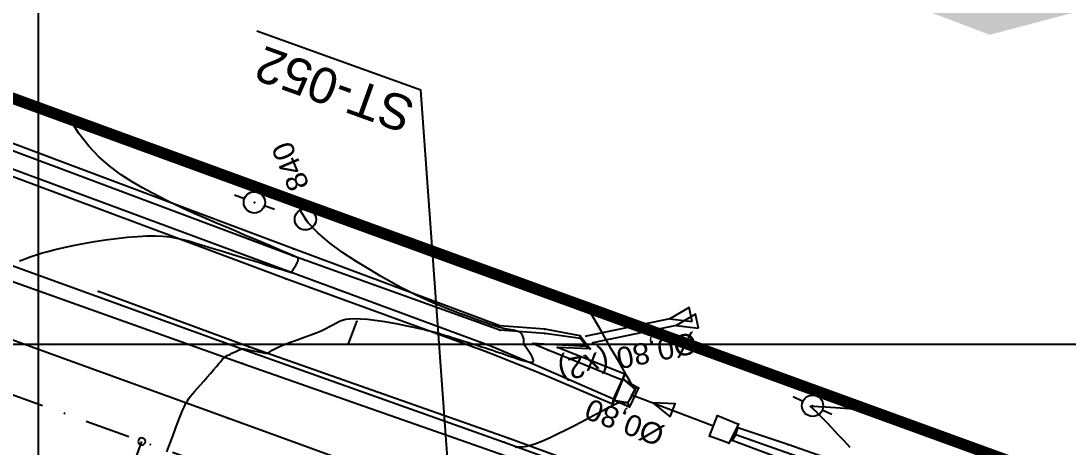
# Model space of a CAD drawing. Header units: metres. Extents: x 820373 to 834957, y 7564678 to 7566875.
# Drawn here: x 821598.8 to 821672.5, y 7564892.8 to 7564922.7 of the extents above; entities that cross this region are included whole.
import ezdxf
from ezdxf.enums import TextEntityAlignment as Align

# ---------------------------------------------------------------- set-up
doc = ezdxf.new("R2010")
doc.units = ezdxf.units.M
doc.linetypes.add('XREF_GEO$0$DASHDOT', pattern=[25.4, 12.7, -6.35, 0, -6.35])
doc.linetypes.add('XREF_GEO$0$DIVIDE', pattern=[1.25, 0.5, -0.25, 0, -0.25, 0, -0.25])
for name, color, linetype in [('P-MALHA-IMPAR', 1, 'Continuous'), ('XREF_GEO$0$F-HZ-EIXO', 42, 'XREF_GEO$0$DASHDOT'), ('XREF_GEO$0$F-HZ-FAIXA-DOMINIO-EXIST', 252, 'XREF_GEO$0$DIVIDE'), ('XREF_GEO$0$F-HZ-SUPER', 42, 'Continuous'), ('XREF_SON$0$P-ST_PROGRAMADA', 176, 'Continuous'), ('XREF_TOP$0$T-DI-CERCA_DE_ARAME', 23, 'XREF_TOP$0$CERCA_DE_ARAME'), ('XREF_TOP$0$T-EU-POSTE', 23, 'Continuous'), ('XREF_TOP$0$T-HD-VALETA_SARJETA', 132, 'Continuous'), ('XREF_TOP$0$T-HM-COTA', 252, 'Continuous'), ('XREF_TOP$0$T-HM-CURVA_INTERMEDIÁRIA', 252, 'Continuous'), ('XREF_TOP$0$T-HM-CURVA_MESTRA', 23, 'Continuous'), ('XREF_TOP$0$T-IU-CAIXA', 23, 'Continuous'), ('XREF_TOP$0$T-IU-PVTL', 23, 'Continuous'), ('XREF_TOP$0$T-IU-TUBO', 23, 'Continuous'), ('XREF_TOP$0$T-OA-BUEIRO', 31, 'Continuous'), ('XREF_TOP$0$T-SI-FAIXA', 23, 'Continuous'), ('XREF_TOP$0$T-SI-PLACA', 252, 'Continuous'), ('XREF_TOP$0$T-SV-GUARD_RAIL', 23, 'Continuous'), ('XREF_TOP$0$T-SV-RUA_PAVIMENTADA', 23, 'Continuous')]:
    doc.layers.add(name, color=color, linetype=linetype)
doc.layers.add('P-NÚMERO', color=4, linetype='Continuous', plot=False)
doc.styles.add('ARIAL', font='arial.ttf')
doc.styles.add('XREF_SON$0$ARIAL-1', font='arial.ttf')
doc.styles.add('XREF_TOP$0$ROMANS', font='arial.ttf', dxfattribs={"height": 1.5})
doc.styles.add('XREF_TOP$0$Standard', font='arial.ttf')
doc.linetypes.add('XREF_TOP$0$CERCA_DE_ARAME', pattern='A,0.15,-0.05,["X",XREF_TOP$0$Standard,S=0.05,R=0,X=-0.0175,Y=-0.025],-0.05', length=0.25)

# ---------------------------------------------------------------- blocks, each defined once
blk = doc.blocks.new('MALHA-IMPAR')
at = {"layer": 'P-MALHA-IMPAR'}
for p, q in [((821600, 7564770.513), (821600, 7565021.066)), ((821240.21, 7564900), (821935.457, 7564900))]:
    blk.add_line(p, q, dxfattribs=at)
blk = doc.blocks.new('XREF_TOP$0$PONTO')
at = {"layer": 'XREF_TOP$0$T-HM-COTA'}
blk.add_point((0, 0), dxfattribs=at)
blk = doc.blocks.new('XREF_TOP$0$POSTE 01')
for points in [[(-1.5, 0), (-0.75, 0)], [(0.75, 0), (1.5, 0)]]:
    blk.add_lwpolyline(points)
blk.add_circle((0, 0), 0.75)
at = {"style": 'XREF_TOP$0$ROMANS'}
blk.add_attdef('PST', text='', height=1.5, dxfattribs=at).set_placement((2.25, 0), align=Align.MIDDLE_LEFT)
blk = doc.blocks.new('XREF_TOP$0$POÇO DE VISITA')
blk.add_circle((0, 0), 0.75)
at = {"style": 'XREF_TOP$0$ROMANS'}
blk.add_attdef('PV', text='', height=1.5, dxfattribs=at).set_placement((1.5, 0), align=Align.MIDDLE_LEFT)
blk = doc.blocks.new('XREF_TOP$0$TUBULAÇÃO')
blk.add_lwpolyline([(-0.5, 0), (0.5, 0), (0, 1.5)], close=True)
at = {"style": 'XREF_TOP$0$ROMANS'}
blk.add_attdef('T', text='', height=1.5, rotation=90, dxfattribs=at).set_placement((-2, 0), align=Align.MIDDLE_LEFT)
blk = doc.blocks.new('XREF_TOP')
at = {"layer": 'XREF_TOP$0$T-DI-CERCA_DE_ARAME', "ltscale": 20}
for p, q in [((821619.048, 7564909.703, 840.047), (821596.505, 7564917.923, 838.645)), ((821637.41, 7564903.03, 840.943), (821619.048, 7564909.703, 840.047)), ((821654.219, 7564896.916, 841.718), (821637.41, 7564903.03, 840.943)), ((821671.951, 7564890.47, 842.921), (821654.219, 7564896.916, 841.718))]:
    blk.add_line(p, q, dxfattribs=at)
at = {"layer": 'XREF_TOP$0$T-HD-VALETA_SARJETA'}
for points in [[(821617.681, 7564905.104, 838.993), (821594.991, 7564913.488, 837.852), (821576.474, 7564920.425, 836.772), (821559.011, 7564926.828, 836.02), (821542.58, 7564932.549, 835.658), (821541.154, 7564933.323, 835.132), (821540.627, 7564933.952, 835.003)], [(821617.421, 7564904.599, 839.458), (821594.425, 7564913.178, 838.286), (821576.335, 7564919.94, 837.212), (821558.744, 7564926.398, 836.51), (821542.58, 7564932.549, 835.658)], [(821617.955, 7564906.713, 839.488), (821595.363, 7564915.174, 838.277), (821583.534, 7564919.401, 837.495), (821584.509, 7564919.794, 838.033), (821591.845, 7564918.429, 838.409)], [(821617.911, 7564906.215, 838.973), (821595.229, 7564914.703, 837.821), (821582.813, 7564919.412, 837.36)], [(821632.475, 7564901.293, 840.476), (821617.955, 7564906.713, 839.488)], [(821632.48, 7564900.993, 839.749), (821617.911, 7564906.215, 838.973)], [(821640.488, 7564896.149, 840.309), (821635.494, 7564898.333, 840.005), (821631.96, 7564899.828, 839.758), (821617.681, 7564905.104, 838.993)], [(821640.408, 7564895.792, 840.775), (821635.353, 7564897.959, 840.501), (821631.592, 7564899.446, 840.27), (821617.421, 7564904.599, 839.458)], [(821635.649, 7564901.055, 840.621), (821632.475, 7564901.293, 840.476)], [(821638.149, 7564900.402, 840.458), (821635.644, 7564900.765, 840.27), (821632.48, 7564900.993, 839.749)], [(821638.136, 7564900.601, 840.889), (821635.649, 7564901.055, 840.621)], [(821638.582, 7564899.854, 840.426), (821634.763, 7564900.055, 840.077)], [(821641.081, 7564897.487, 840.286), (821635.885, 7564899.593, 840.238), (821634.763, 7564900.055, 840.077)], [(821638.845, 7564899.672, 841.064), (821636.537, 7564899.776, 840.752)], [(821641.274, 7564897.903, 840.764), (821636.537, 7564899.776, 840.752)], [(821729.817, 7564862.894, 846.08), (821729.517, 7564862.965, 846.024), (821729.363, 7564863.197, 845.967), (821726.874, 7564866.715, 845.498), (821724.384, 7564868.356, 845.311), (821710.657, 7564873.1, 844.604), (821689.371, 7564880.305, 843.493), (821670.77, 7564886.628, 842.484), (821652.763, 7564892.954, 841.75), (821649.221, 7564894.117, 841.673)], [(821729.777, 7564862.364, 846.091), (821729.036, 7564862.539, 846.031), (821728.442, 7564862.876, 845.97), (821726.025, 7564865.917, 845.462), (821723.996, 7564867.283, 845.271), (821710.297, 7564872.01, 844.542), (821688.986, 7564879.167, 843.532), (821670.398, 7564885.58, 842.557), (821652.462, 7564891.87, 841.775), (821648.834, 7564893.239, 841.63)], [(821729.874, 7564862.645, 846.034), (821729.323, 7564862.761, 845.946), (821728.919, 7564863.039, 845.859), (821726.347, 7564866.383, 845.26), (821724.177, 7564867.793, 845.093), (821710.542, 7564872.545, 844.384), (821689.165, 7564879.72, 843.292), (821670.514, 7564886.156, 842.343), (821652.545, 7564892.417, 841.6), (821649.097, 7564893.625, 841.47)]]:
    blk.add_polyline3d(points, dxfattribs=at)
for points in [[(821638.845, 7564899.672, 841.064), (821638.582, 7564899.854, 840.426), (821638.149, 7564900.402, 840.458), (821638.136, 7564900.601, 840.889)], [(821640.408, 7564895.792, 840.775), (821640.488, 7564896.149, 840.309), (821641.081, 7564897.487, 840.286), (821641.274, 7564897.903, 840.764)], [(821648.834, 7564893.239, 841.63), (821649.097, 7564893.625, 841.47), (821649.221, 7564894.117, 841.673)]]:
    blk.add_polyline3d(points, close=True, dxfattribs=at)
at = {"layer": 'XREF_TOP$0$T-HM-CURVA_INTERMEDIÁRIA', "flags": 128}
for points in [[(821598.661, 7564905.864), (821598.872, 7564905.947), (821599.125, 7564906.045), (821599.426, 7564906.155), (821599.779, 7564906.275), (821600.187, 7564906.404), (821600.656, 7564906.538), (821601.188, 7564906.677), (821601.789, 7564906.818), (821602.459, 7564906.959), (821603.184, 7564907.096), (821603.943, 7564907.226), (821604.72, 7564907.344), (821605.496, 7564907.447), (821606.252, 7564907.531), (821606.969, 7564907.592), (821607.629, 7564907.626), (821608.22, 7564907.631), (821608.753, 7564907.607), (821609.245, 7564907.555), (821609.713, 7564907.477), (821610.176, 7564907.374), (821610.65, 7564907.247), (821611.153, 7564907.099), (821611.702, 7564906.931), (821612.307, 7564906.744), (821612.956, 7564906.544), (821613.627, 7564906.338), (821614.298, 7564906.132), (821614.951, 7564905.932), (821615.562, 7564905.744), (821616.113, 7564905.576), (821616.582, 7564905.432), (821616.953, 7564905.318), (821617.235, 7564905.232), (821617.439, 7564905.17), (821617.58, 7564905.127), (821617.668, 7564905.1), (821617.718, 7564905.085), (821617.742, 7564905.077), (821617.753, 7564905.074), (821617.761, 7564905.072), (821617.769, 7564905.069), (821617.776, 7564905.067), (821617.783, 7564905.065), (821617.789, 7564905.063), (821617.795, 7564905.062), (821617.799, 7564905.061), (821617.804, 7564905.06), (821617.807, 7564905.06), (821617.811, 7564905.063), (821617.817, 7564905.069), (821617.826, 7564905.081), (821617.839, 7564905.101), (821617.858, 7564905.131), (821617.883, 7564905.172), (821617.917, 7564905.225), (821617.959, 7564905.293), (821618.008, 7564905.373), (821618.06, 7564905.46), (821618.113, 7564905.551), (821618.164, 7564905.643), (821618.21, 7564905.732), (821618.249, 7564905.815), (821618.277, 7564905.888), (821618.293, 7564905.947), (821618.297, 7564905.995), (821618.291, 7564906.033), (821618.277, 7564906.062), (821618.257, 7564906.085), (821618.231, 7564906.102), (821618.201, 7564906.117), (821618.17, 7564906.13), (821618.137, 7564906.144), (821618.09, 7564906.164), (821618.019, 7564906.194), (821617.91, 7564906.24), (821617.752, 7564906.308), (821617.532, 7564906.402), (821617.237, 7564906.528), (821616.855, 7564906.69), (821616.379, 7564906.893), (821615.825, 7564907.129), (821615.212, 7564907.39), (821614.562, 7564907.666), (821613.895, 7564907.951), (821613.231, 7564908.234), (821612.591, 7564908.507), (821611.995, 7564908.762), (821611.459, 7564908.993), (821610.968, 7564909.206), (821610.507, 7564909.411), (821610.056, 7564909.618), (821609.597, 7564909.836), (821609.112, 7564910.076), (821608.583, 7564910.346), (821607.991, 7564910.657), (821607.326, 7564911.018), (821606.601, 7564911.44), (821605.838, 7564911.933), (821605.06, 7564912.508), (821604.287, 7564913.176), (821603.54, 7564913.947), (821602.842, 7564914.832), (821602.213, 7564915.842)], [(821633.557, 7564892.77), (821633.592, 7564892.775), (821633.618, 7564892.78), (821633.637, 7564892.783), (821633.649, 7564892.786), (821633.657, 7564892.789), (821633.663, 7564892.791), (821633.668, 7564892.793), (821633.675, 7564892.795), (821633.686, 7564892.797), (821633.703, 7564892.798), (821633.729, 7564892.798), (821633.765, 7564892.798), (821633.815, 7564892.797), (821633.879, 7564892.796), (821633.963, 7564892.794), (821634.07, 7564892.797), (821634.209, 7564892.811), (821634.385, 7564892.843), (821634.606, 7564892.898), (821634.878, 7564892.983), (821635.207, 7564893.103), (821635.602, 7564893.266), (821636.063, 7564893.473), (821636.575, 7564893.716), (821637.12, 7564893.985), (821637.678, 7564894.266), (821638.229, 7564894.55), (821638.754, 7564894.823), (821639.233, 7564895.076), (821639.646, 7564895.296), (821639.98, 7564895.474), (821640.241, 7564895.612), (821640.44, 7564895.717), (821640.588, 7564895.792), (821640.697, 7564895.842), (821640.778, 7564895.873), (821640.842, 7564895.889), (821640.901, 7564895.896), (821640.964, 7564895.898), (821641.032, 7564895.897), (821641.103, 7564895.895), (821641.175, 7564895.893), (821641.246, 7564895.894), (821641.315, 7564895.898), (821641.38, 7564895.908), (821641.44, 7564895.925), (821641.492, 7564895.951), (821641.538, 7564895.984), (821641.579, 7564896.023), (821641.615, 7564896.068), (821641.648, 7564896.116), (821641.678, 7564896.167), (821641.706, 7564896.218), (821641.733, 7564896.27), (821641.76, 7564896.32), (821641.787, 7564896.369), (821641.814, 7564896.416), (821641.84, 7564896.462), (821641.866, 7564896.506), (821641.89, 7564896.548), (821641.914, 7564896.588), (821641.936, 7564896.627), (821641.957, 7564896.664), (821641.975, 7564896.7), (821641.99, 7564896.735), (821642.001, 7564896.769), (821642.006, 7564896.804), (821642.006, 7564896.839), (821641.998, 7564896.876), (821641.983, 7564896.915), (821641.958, 7564896.955), (821641.927, 7564896.998), (821641.89, 7564897.044), (821641.85, 7564897.091), (821641.807, 7564897.141), (821641.764, 7564897.194), (821641.722, 7564897.248), (821641.683, 7564897.305), (821641.644, 7564897.374), (821641.574, 7564897.5), (821641.442, 7564897.74), (821641.213, 7564898.148), (821640.852, 7564898.781), (821640.327, 7564899.694), (821639.603, 7564900.942), (821638.646, 7564902.58)], [(821657.148, 7564892.741), (821656.707, 7564893.205), (821656.275, 7564893.664), (821655.865, 7564894.1), (821655.494, 7564894.494), (821655.173, 7564894.831), (821654.916, 7564895.095), (821654.717, 7564895.294), (821654.569, 7564895.436), (821654.466, 7564895.531), (821654.4, 7564895.589), (821654.364, 7564895.62), (821654.351, 7564895.633), (821654.354, 7564895.639), (821654.373, 7564895.644), (821654.445, 7564895.648), (821654.611, 7564895.645), (821654.915, 7564895.633), (821655.4, 7564895.606), (821656.11, 7564895.562), (821657.088, 7564895.497), (821658.376, 7564895.405)]]:
    blk.add_lwpolyline(points, dxfattribs=at)
at = {"layer": 'XREF_TOP$0$T-HM-CURVA_MESTRA', "flags": 128}
blk.add_lwpolyline([(821609.048, 7564892.43), (821609.253, 7564892.99), (821609.459, 7564893.548), (821609.658, 7564894.083), (821609.844, 7564894.575), (821610.01, 7564895.002), (821610.151, 7564895.349), (821610.274, 7564895.627), (821610.384, 7564895.851), (821610.489, 7564896.036), (821610.597, 7564896.197), (821610.715, 7564896.35), (821610.85, 7564896.511), (821611.01, 7564896.694), (821611.2, 7564896.911), (821611.412, 7564897.156), (821611.64, 7564897.419), (821611.874, 7564897.689), (821612.105, 7564897.957), (821612.325, 7564898.212), (821612.526, 7564898.444), (821612.698, 7564898.642), (821612.836, 7564898.8), (821612.944, 7564898.921), (821613.028, 7564899.012), (821613.096, 7564899.078), (821613.154, 7564899.127), (821613.209, 7564899.165), (821613.268, 7564899.197), (821613.337, 7564899.231), (821613.422, 7564899.272), (821613.52, 7564899.318), (821613.626, 7564899.368), (821613.736, 7564899.42), (821613.846, 7564899.472), (821613.951, 7564899.522), (821614.047, 7564899.567), (821614.129, 7564899.605), (821614.195, 7564899.636), (821614.246, 7564899.659), (821614.285, 7564899.675), (821614.315, 7564899.686), (821614.339, 7564899.691), (821614.36, 7564899.693), (821614.382, 7564899.691), (821614.406, 7564899.687), (821614.437, 7564899.682), (821614.474, 7564899.675), (821614.519, 7564899.666), (821614.574, 7564899.655), (821614.638, 7564899.642), (821614.714, 7564899.627), (821614.801, 7564899.61), (821614.901, 7564899.59), (821615.014, 7564899.567), (821615.137, 7564899.543), (821615.266, 7564899.517), (821615.396, 7564899.491), (821615.524, 7564899.466), (821615.645, 7564899.442), (821615.755, 7564899.421), (821615.851, 7564899.402), (821615.929, 7564899.388), (821615.991, 7564899.378), (821616.042, 7564899.373), (821616.084, 7564899.374), (821616.122, 7564899.38), (821616.158, 7564899.394), (821616.196, 7564899.415), (821616.24, 7564899.443), (821616.293, 7564899.48), (821616.361, 7564899.525), (821616.448, 7564899.579), (821616.56, 7564899.643), (821616.702, 7564899.717), (821616.88, 7564899.801), (821617.097, 7564899.897), (821617.361, 7564900.003), (821617.672, 7564900.12), (821618.022, 7564900.248), (821618.398, 7564900.383), (821618.787, 7564900.523), (821619.176, 7564900.668), (821619.554, 7564900.814), (821619.906, 7564900.96), (821620.222, 7564901.104), (821620.492, 7564901.243), (821620.728, 7564901.374), (821620.945, 7564901.495), (821621.157, 7564901.602), (821621.381, 7564901.69), (821621.631, 7564901.758), (821621.924, 7564901.802), (821622.273, 7564901.817), (821622.689, 7564901.803), (821623.162, 7564901.763), (821623.675, 7564901.701), (821624.212, 7564901.623), (821624.757, 7564901.532), (821625.294, 7564901.435), (821625.806, 7564901.335), (821626.279, 7564901.238), (821626.699, 7564901.147), (821627.073, 7564901.062), (821627.409, 7564900.981), (821627.719, 7564900.901), (821628.011, 7564900.821), (821628.295, 7564900.739), (821628.581, 7564900.654), (821628.878, 7564900.563), (821629.194, 7564900.465), (821629.526, 7564900.361), (821629.866, 7564900.255), (821630.208, 7564900.147), (821630.547, 7564900.039), (821630.875, 7564899.935), (821631.187, 7564899.835), (821631.477, 7564899.742), (821631.739, 7564899.657), (821631.978, 7564899.579), (821632.2, 7564899.506), (821632.409, 7564899.436), (821632.613, 7564899.367), (821632.816, 7564899.298), (821633.025, 7564899.225), (821633.245, 7564899.148), (821633.479, 7564899.065), (821633.721, 7564898.982), (821633.961, 7564898.903), (821634.189, 7564898.834), (821634.398, 7564898.782), (821634.576, 7564898.751), (821634.716, 7564898.748), (821634.807, 7564898.779), (821634.844, 7564898.846), (821634.833, 7564898.944), (821634.785, 7564899.067), (821634.709, 7564899.205), (821634.616, 7564899.353), (821634.515, 7564899.502), (821634.418, 7564899.644), (821634.333, 7564899.773), (821634.27, 7564899.882), (821634.225, 7564899.974), (821634.197, 7564900.05), (821634.181, 7564900.116), (821634.173, 7564900.173), (821634.171, 7564900.226), (821634.17, 7564900.277), (821634.167, 7564900.33), (821634.159, 7564900.388), (821634.146, 7564900.449), (821634.126, 7564900.512), (821634.101, 7564900.576), (821634.07, 7564900.638), (821634.032, 7564900.698), (821633.989, 7564900.753), (821633.94, 7564900.803), (821633.885, 7564900.845), (821633.824, 7564900.881), (821633.757, 7564900.911), (821633.684, 7564900.936), (821633.606, 7564900.957), (821633.523, 7564900.975), (821633.435, 7564900.99), (821633.342, 7564901.004), (821633.243, 7564901.017), (821633.133, 7564901.034), (821633.005, 7564901.056), (821632.852, 7564901.088), (821632.668, 7564901.132), (821632.446, 7564901.192), (821632.179, 7564901.272), (821631.862, 7564901.375), (821631.489, 7564901.502), (821631.071, 7564901.651), (821630.617, 7564901.816), (821630.141, 7564901.994), (821629.653, 7564902.179), (821629.165, 7564902.367), (821628.689, 7564902.554), (821628.236, 7564902.734), (821627.813, 7564902.906), (821627.405, 7564903.078), (821626.991, 7564903.263), (821626.552, 7564903.472), (821626.067, 7564903.716), (821625.516, 7564904.008), (821624.88, 7564904.358), (821624.138, 7564904.779), (821623.282, 7564905.277), (821622.354, 7564905.845), (821621.408, 7564906.469), (821620.498, 7564907.136), (821619.677, 7564907.834), (821619, 7564908.549), (821618.521, 7564909.268), (821618.292, 7564909.979)], dxfattribs=at)
at = {"layer": 'XREF_TOP$0$T-IU-CAIXA'}
blk.add_polyline3d([(821649.277, 7564894.385, 841.934), (821648.607, 7564893.056, 841.931), (821647.232, 7564893.531, 841.918), (821647.798, 7564894.982, 841.897)], close=True, dxfattribs=at)
at = {"layer": 'XREF_TOP$0$T-IU-TUBO'}
for points, elevation in [([(821644.442, 7564901.79), (821638.568, 7564900.566)], 841.198), ([(821644.889, 7564901.321), (821639.016, 7564900.097)], 841.035), ([(821641.763, 7564896.456), (821647.515, 7564894.257)], 840.591)]:
    blk.add_lwpolyline(points, dxfattribs=dict(at, elevation=elevation))
at = {"layer": 'XREF_TOP$0$T-OA-BUEIRO'}
for points in [[(821642.242, 7564896.94, 841.628), (821641.985, 7564896.862, 840.648), (821641.224, 7564897.509, 840.578)], [(821641.606, 7564895.593, 842.667), (821641.498, 7564895.882, 840.635), (821640.648, 7564896.031, 840.595)]]:
    blk.add_polyline3d(points, close=True, dxfattribs=at)
for points in [[(821641.985, 7564896.862, 840.648), (821641.763, 7564896.456, 840.591), (821641.498, 7564895.882, 840.635)], [(821642.242, 7564896.94, 841.628), (821641.606, 7564895.593, 842.667)]]:
    blk.add_polyline3d(points, dxfattribs=at)
at = {"layer": 'XREF_TOP$0$T-SI-FAIXA'}
for points in [[(821592.064, 7564906.6, 838.707), (821614.376, 7564898.647, 840.079), (821632.434, 7564892.317, 841.038), (821650.304, 7564885.833, 841.966), (821668.466, 7564879.46, 842.882), (821686.532, 7564873.403, 843.944), (821708.827, 7564866.878, 845.111), (821727.509, 7564862.243, 846.03), (821734.637, 7564860.741, 846.307), (821735.054, 7564860.743, 846.298), (821746.164, 7564858.681, 846.565), (821764.881, 7564855.419, 847.006), (821782.138, 7564852.266, 846.963), (821808.516, 7564847.423, 846.632), (821821.497, 7564845.6, 845.898), (821826.225, 7564845.075, 845.716), (821830.981, 7564844.946, 845.546), (821835.732, 7564845.212, 845.389), (821840.444, 7564845.874, 845.244), (821845.088, 7564846.924, 845.111), (821851.38, 7564848.922, 844.956), (821857.618, 7564851.972, 844.802)], [(821856.493, 7564807.571, 852.003), (821838.402, 7564814.048, 851.384), (821820.231, 7564820.532, 850.729), (821801.937, 7564827.138, 849.975), (821779.23, 7564835.247, 848.971), (821761.34, 7564841.667, 848.129), (821743.437, 7564848.103, 847.216), (821725.766, 7564854.449, 846.316), (821707.183, 7564861.072, 845.281), (821685.192, 7564868.858, 844.1), (821667.559, 7564875.32, 843.072), (821648.948, 7564881.922, 842.057), (821630.928, 7564888.409, 841.158), (821613.331, 7564894.812, 840.185), (821591.439, 7564902.729, 838.851)]]:
    blk.add_polyline3d(points, dxfattribs=at)
at = {"layer": 'XREF_TOP$0$T-SI-PLACA', "elevation": 840.176}
blk.add_lwpolyline([(821621.835, 7564900.028), (821622.412, 7564901.602)], dxfattribs=at)
at = {"layer": 'XREF_TOP$0$T-SV-GUARD_RAIL'}
blk.add_polyline3d([(821646.177, 7564888.6, 841.656), (821633.062, 7564893.407, 840.897), (821614.822, 7564899.819, 839.93), (821604.225, 7564903.717, 839.348)], dxfattribs=at)
at = {"layer": 'XREF_TOP$0$T-SV-RUA_PAVIMENTADA', "ltscale": 22}
blk.add_polyline3d([(821592.423, 7564907.611, 838.661), (821614.729, 7564899.548, 840.025), (821632.797, 7564893.108, 840.953), (821650.623, 7564886.651, 841.914), (821668.781, 7564880.259, 842.821), (821686.851, 7564874.469, 843.885), (821709.108, 7564867.786, 845.046), (821727.743, 7564862.828, 845.986), (821729.036, 7564862.539, 846.031)], dxfattribs=at)
at = {"layer": 'XREF_TOP$0$T-EU-POSTE'}
for p, rotation in [((821615.206, 7564909.986, 839.982), 160.3218198399105), ((821654.491, 7564895.674, 842.003), 155.5308673040815)]:
    blk.add_blockref('XREF_TOP$0$POSTE 01', p, dxfattribs=dict(at, rotation=rotation))
at = {"layer": 'XREF_TOP$0$T-HM-COTA'}
for p, rotation in [((821615.206, 7564909.986, 839.982), 160.3219444444443), ((821619.048, 7564909.703, 840.047), 160.3219444444443), ((821618.795, 7564908.792, 840.252), 160.3219444444443), ((821617.955, 7564906.713, 839.488), 160.3219444444443), ((821617.911, 7564906.215, 838.973), 160.3219444444443), ((821617.681, 7564905.104, 838.993), 155.5308333333333), ((821617.421, 7564904.599, 839.458), 160.3219444444443), ((821604.225, 7564903.717, 839.348), 160.3219444444443), ((821637.41, 7564903.03, 840.943), 155.5308333333333), ((821622.412, 7564901.602, 840.121), 155.5308333333333), ((821632.48, 7564900.993, 839.749), 155.5308333333333), ((821635.644, 7564900.765, 840.27), 155.5308333333333), ((821635.649, 7564901.055, 840.621), 155.5308333333333), ((821638.136, 7564900.601, 840.889), 155.5308333333333), ((821638.149, 7564900.402, 840.458), 155.5308333333333), ((821638.568, 7564900.566, 840.46), 155.5308333333333), ((821614.822, 7564899.819, 839.93), 160.3219444444443), ((821621.835, 7564900.028, 840.176), 155.5308333333333), ((821631.96, 7564899.828, 839.758), 155.5308333333333), ((821636.537, 7564899.776, 840.752), 155.5308333333333), ((821638.582, 7564899.854, 840.426), 155.5308333333333), ((821638.845, 7564899.672, 841.064), 155.5308333333333), ((821639.016, 7564900.097, 840.296), 155.5308333333333), ((821614.729, 7564899.548, 840.025), 160.3219444444443), ((821631.592, 7564899.446, 840.27), 155.5308333333333), ((821635.885, 7564899.593, 840.238), 155.5308333333333), ((821614.376, 7564898.647, 840.079), 160.3219444444443), ((821635.494, 7564898.333, 840.005), 155.5308333333333), ((821635.353, 7564897.959, 840.501), 155.5308333333333), ((821641.081, 7564897.487, 840.286), 155.5308333333333), ((821641.224, 7564897.509, 840.578), 155.5308333333333), ((821641.274, 7564897.903, 840.764), 155.5308333333333), ((821641.985, 7564896.862, 840.648), 155.5308333333333), ((821642.242, 7564896.94, 841.628), 155.5308333333333), ((821654.219, 7564896.916, 841.718), 155.5308333333333), ((821640.488, 7564896.149, 840.309), 155.5308333333333), ((821640.648, 7564896.031, 840.595), 155.5308333333333), ((821641.763, 7564896.456, 840.591), 155.5308333333333), ((821640.408, 7564895.792, 840.775), 155.5308333333333), ((821641.498, 7564895.882, 840.635), 155.5308333333333), ((821641.606, 7564895.593, 842.667), 155.5308333333333), ((821654.491, 7564895.674, 842.003), 155.5308333333333), ((821613.331, 7564894.812, 840.185), 160.3219444444443), ((821647.786, 7564894.969, 841.89), 155.5308333333333), ((821649.221, 7564894.117, 841.673), 155.5308333333333), ((821649.277, 7564894.385, 841.934), 155.5308333333333), ((821632.797, 7564893.108, 840.953), 155.5308333333333), ((821633.062, 7564893.407, 840.897), 155.5308333333333), ((821647.232, 7564893.531, 841.918), 155.5308333333333), ((821648.607, 7564893.056, 841.931), 155.5308333333333), ((821648.834, 7564893.239, 841.63), 155.5308333333333), ((821649.097, 7564893.625, 841.47), 155.5308333333333), ((821652.763, 7564892.954, 841.75), 155.5308333333333)]:
    blk.add_blockref('XREF_TOP$0$PONTO', p, dxfattribs=dict(at, rotation=rotation))
at = {"layer": 'XREF_TOP$0$T-IU-PVTL', "rotation": 160.3218198399105}
blk.add_blockref('XREF_TOP$0$POÇO DE VISITA', (821618.795, 7564908.792, 840.252), dxfattribs=at)
at = {"layer": 'XREF_TOP$0$T-IU-TUBO'}
for p, rotation, values in [((821645.91, 7564902.096, 841.198), 101.7776391966833, {'T': 'Ø0,80 (x2)'}), ((821644.639, 7564895.356, 840.591), 69.078552707659, {'T': 'Ø0,80'})]:
    blk.add_blockref('XREF_TOP$0$TUBULAÇÃO', p, dxfattribs=dict(at, rotation=rotation)).add_auto_attribs(values)
at = {"layer": 'XREF_TOP$0$T-IU-TUBO', "rotation": 101.7776391966833}
blk.add_blockref('XREF_TOP$0$TUBULAÇÃO', (821646.358, 7564901.628, 841.035), dxfattribs=at)
at = {"layer": 'XREF_TOP$0$T-HM-CURVA_MESTRA', "style": 'XREF_TOP$0$ROMANS'}
blk.add_text('840', height=1.5, rotation=112.83323, dxfattribs=at).set_placement((821617.731, 7564912.505, 840), align=Align.MIDDLE_CENTER)
blk = doc.blocks.new('XREF_SON$0$P-ST_PROGRAMADA')
at = {"layer": 'XREF_SON$0$P-ST_PROGRAMADA'}
h = blk.add_hatch(color=256, dxfattribs=at)
h.dxf.hatch_style = 1
h.paths.add_polyline_path([(0, 0), (0, 3), (-3, 3), (-3, 0)])
h = blk.add_hatch(color=256, dxfattribs=at)
h.dxf.hatch_style = 1
h.paths.add_polyline_path([(0, -3), (3, -3), (3, 0), (0, 0)])
at = {"layer": 'XREF_SON$0$P-ST_PROGRAMADA', "lineweight": 30}
for p, q in [((0, 5.041), (0, -5.041)), ((-5.041, 0), (5.041, 0))]:
    blk.add_line(p, q, dxfattribs=at)
at = {"layer": 'XREF_SON$0$P-ST_PROGRAMADA'}
blk.add_lwpolyline([(-3, 3), (-3, -3), (3, -3), (3, 3)], close=True, dxfattribs=at)
blk.add_point((0, 0), dxfattribs=at)
blk.add_point((0, 0), dxfattribs=at)
at = {"layer": 'XREF_SON$0$P-ST_PROGRAMADA', "style": 'XREF_SON$0$ARIAL-1'}
blk.add_attdef('NOME', text='', height=2.5, rotation=0.00027, dxfattribs=at).set_placement((8.449, 8.029), align=Align.BOTTOM_LEFT)
blk = doc.blocks.new('XREF_SON')
at = {"layer": 'XREF_SON$0$P-ST_PROGRAMADA', "elevation": 841.039}
blk.add_lwpolyline([(821629.684, 7564879.682), (821626.91, 7564917.867), (821615.366, 7564922.022)], dxfattribs=at)
at = {"layer": 'XREF_SON$0$P-ST_PROGRAMADA'}
ref = blk.add_blockref('XREF_SON$0$P-ST_PROGRAMADA', (821629.684, 7564879.682), dxfattribs=dict(at, rotation=160.2064746284142))
ref.add_attrib('NOME', 'ST-052', dxfattribs={"height": 2.5, "rotation": 160.20675, "style": 'XREF_SON$0$ARIAL-1'}).set_placement((821626.91, 7564917.867), align=Align.BOTTOM_LEFT)
blk = doc.blocks.new('XREF_GEO$0$AeccTickCircle')
blk.add_circle((0, 0), 1)
blk = doc.blocks.new('XREF_GEO')
at = {"layer": 'XREF_GEO$0$F-HZ-EIXO', "linetype": 'XREF_GEO$0$DASHDOT', "lineweight": -3, "ltscale": 0.25, "flags": 128}
blk.add_lwpolyline([(821855.189, 7564803.949), (821177.727, 7565047.763)], dxfattribs=at)
at = {"layer": 'XREF_GEO$0$F-HZ-FAIXA-DOMINIO-EXIST', "ltscale": 5, "const_width": 0.8, "flags": 128}
blk.add_lwpolyline([(821854.728, 7564873.406), (821853.523, 7564869.163), (821852.015, 7564867.517), (821849.996, 7564866.658), (821842.453, 7564865.627), (821820.689, 7564862.684), (821809.505, 7564861.151), (821792.159, 7564858.751), (821783.114, 7564860.313), (821766.281, 7564863.101), (821747.317, 7564866.118), (821732.397, 7564868.441), (821711.597, 7564876.062), (821691.179, 7564883.484), (821671.951, 7564890.47), (821654.219, 7564896.916), (821637.41, 7564903.03), (821619.048, 7564909.703), (821596.505, 7564917.923), (821577.964, 7564924.595), (821560.812, 7564931.002), (821547.668, 7564935.801), (821543.9, 7564940.271), (821542.407, 7564942.862), (821525.934, 7564961.884), (821491.611, 7565080.604), (821482.747, 7565111.263)], dxfattribs=at)
at = {"layer": 'XREF_GEO$0$F-HZ-SUPER', "linetype": 'Continuous', "lineweight": -3}
blk.add_line((821604.91, 7564886.583), (821607.281, 7564893.17), dxfattribs=at)
at = {"layer": 'XREF_GEO$0$F-HZ-SUPER', "linetype": 'Continuous', "lineweight": -3, "extrusion": (-4.14704e-17, -1.15229e-16, -1), "xscale": 0.2500000000000019, "yscale": 0.2500000000000019, "zscale": 0.2500000000000019, "rotation": 199.7935253712956}
blk.add_blockref('XREF_GEO$0$AeccTickCircle', (-821607.281, 7564893.17), dxfattribs=at)

msp = doc.modelspace()

# ---------------------------------------------------------------- block references
at = {"ltscale": 100}
for name in ['XREF_GEO', 'XREF_TOP', 'XREF_SON']:
    msp.add_blockref(name, (0, 0), dxfattribs=at)
at = {"layer": 'P-MALHA-IMPAR'}
msp.add_blockref('MALHA-IMPAR', (0, 0), dxfattribs=at)

# ---------------------------------------------------------------- texts
at = {"layer": 'P-NÚMERO', "color": 4, "style": 'ARIAL'}
msp.add_text('011', height=50, rotation=159.2168, dxfattribs=at).set_placement((821737.919, 7564948.322))

doc.saveas('drawing.dxf')
